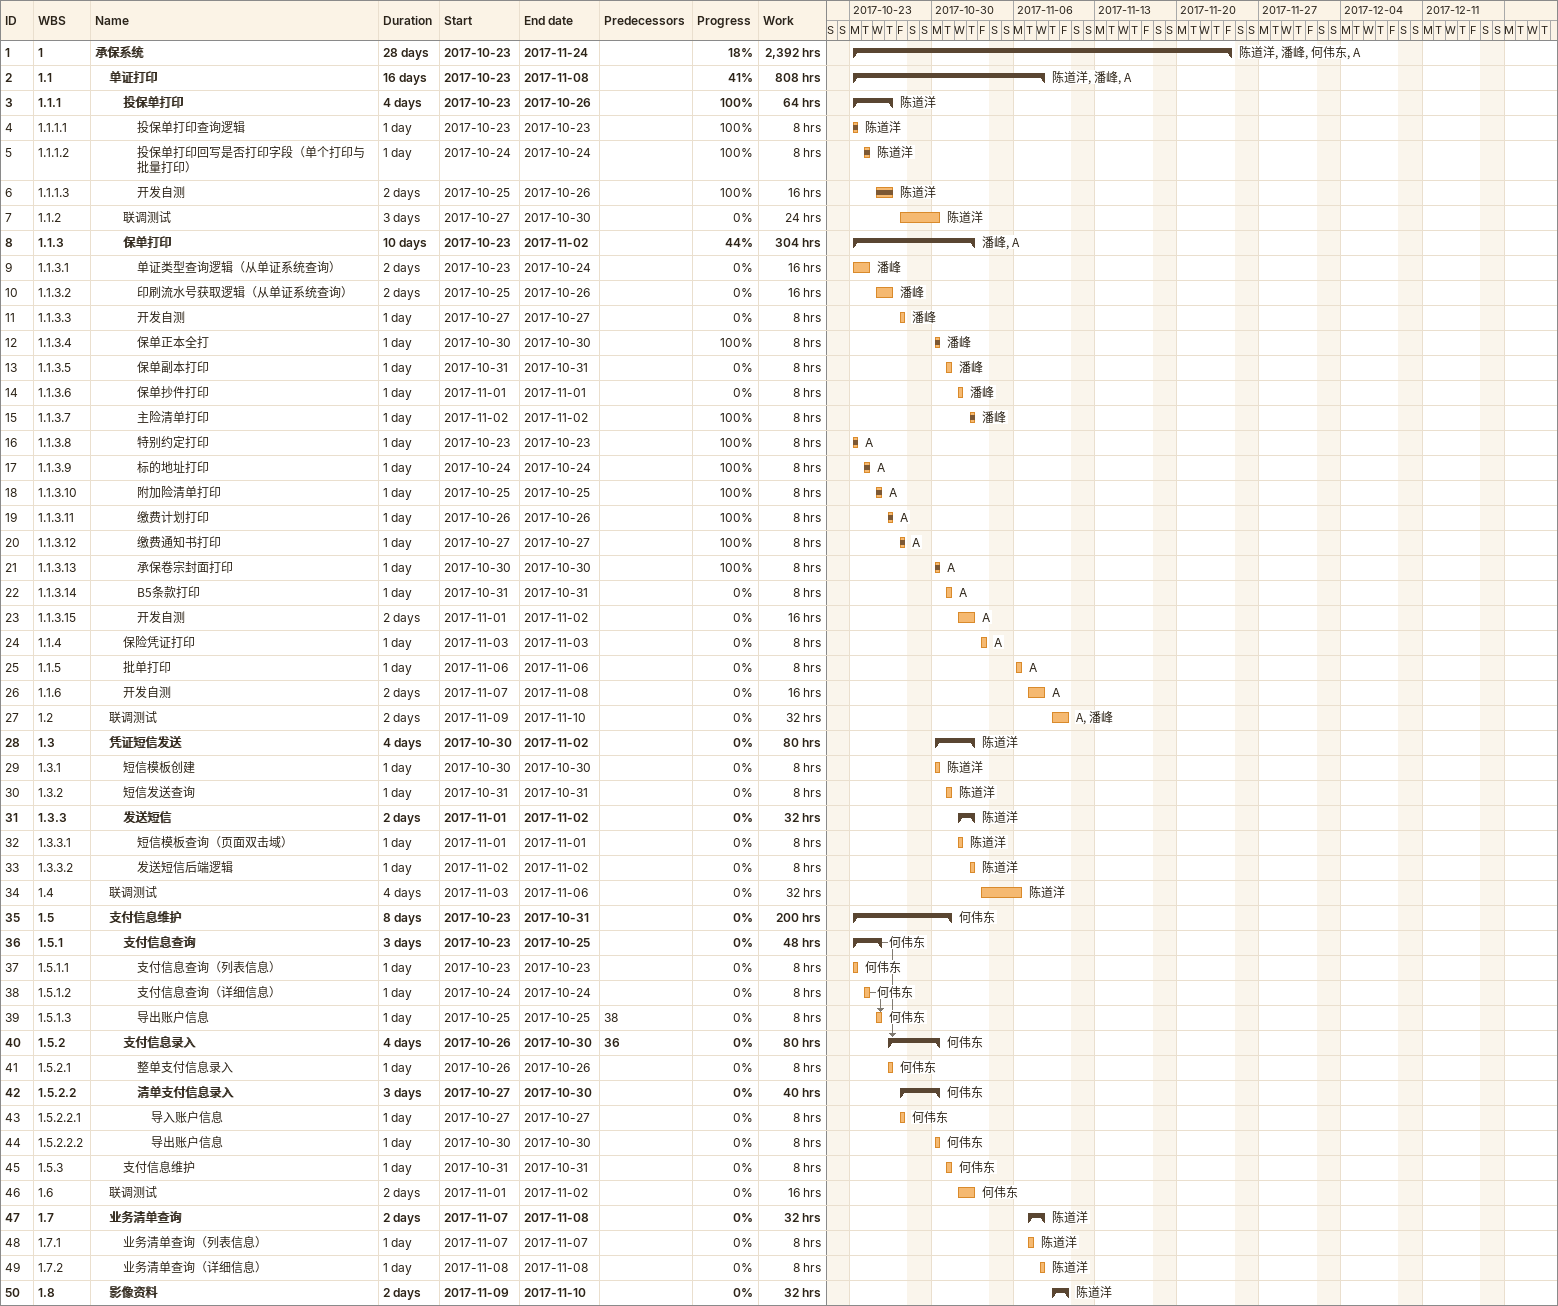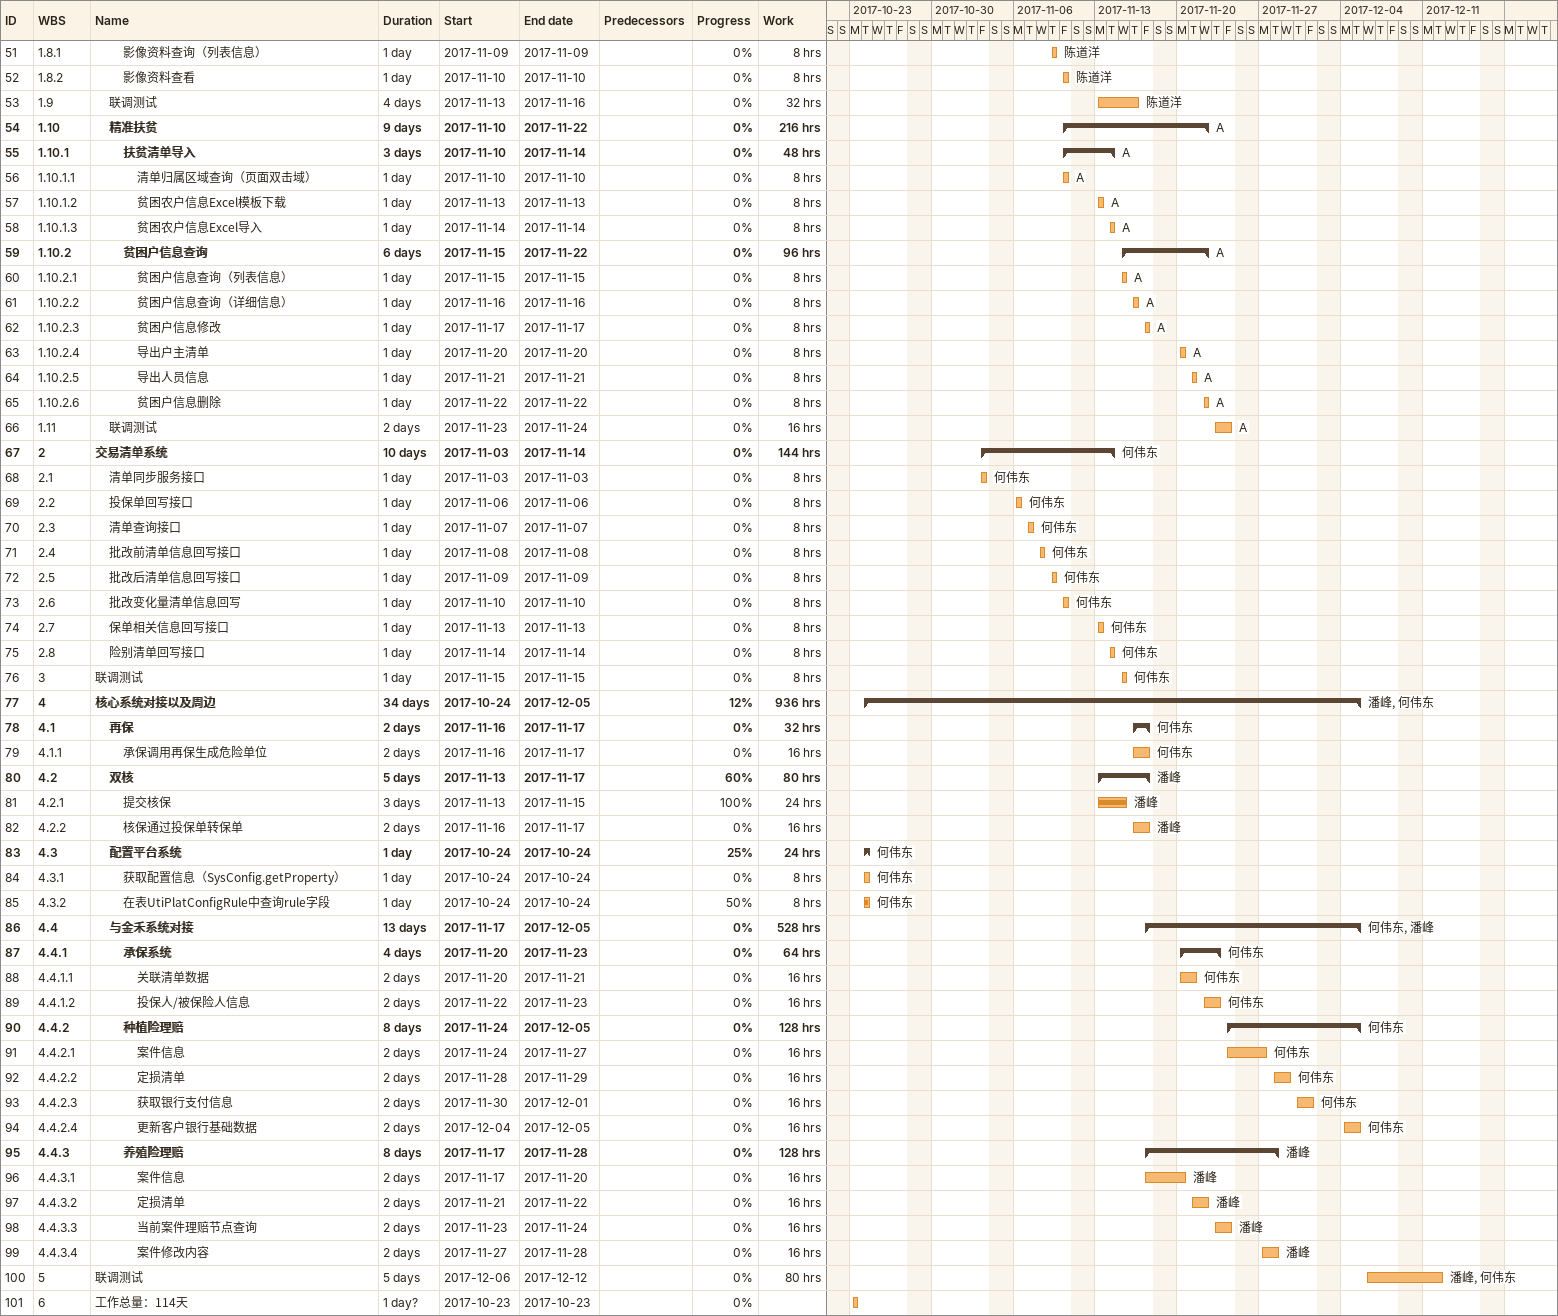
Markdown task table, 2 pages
| ID | WBS | Task | Duration | Start | Finish | Predecessors | Resources | % complete | Work (h) |
|---|---|---|---|---|---|---|---|---|---|
| 1 | 1 | **承保系统** | 28d | 2017-10-23 | 2017-11-24 |  | 陈道洋, 潘峰, 何伟东, A | 18 | 2392 |
| 2 | 1.1 | **单证打印** | 16d | 2017-10-23 | 2017-11-08 |  | 陈道洋, 潘峰, A | 41 | 808 |
| 3 | 1.1.1 | **投保单打印** | 4d | 2017-10-23 | 2017-10-26 |  | 陈道洋 | 100 | 64 |
| 4 | 1.1.1.1 | 投保单打印查询逻辑 | 1d | 2017-10-23 | 2017-10-23 |  | 陈道洋 | 100 | 8 |
| 5 | 1.1.1.2 | 投保单打印回写是否打印字段（单个打印与批量打印） | 1d | 2017-10-24 | 2017-10-24 |  | 陈道洋 | 100 | 8 |
| 6 | 1.1.1.3 | 开发自测 | 2d | 2017-10-25 | 2017-10-26 |  | 陈道洋 | 100 | 16 |
| 7 | 1.1.2 | 联调测试 | 3d | 2017-10-27 | 2017-10-30 |  | 陈道洋 | 0 | 24 |
| 8 | 1.1.3 | **保单打印** | 10d | 2017-10-23 | 2017-11-02 |  | 潘峰, A | 44 | 304 |
| 9 | 1.1.3.1 | 单证类型查询逻辑（从单证系统查询） | 2d | 2017-10-23 | 2017-10-24 |  | 潘峰 | 0 | 16 |
| 10 | 1.1.3.2 | 印刷流水号获取逻辑（从单证系统查询） | 2d | 2017-10-25 | 2017-10-26 |  | 潘峰 | 0 | 16 |
| 11 | 1.1.3.3 | 开发自测 | 1d | 2017-10-27 | 2017-10-27 |  | 潘峰 | 0 | 8 |
| 12 | 1.1.3.4 | 保单正本全打 | 1d | 2017-10-30 | 2017-10-30 |  | 潘峰 | 100 | 8 |
| 13 | 1.1.3.5 | 保单副本打印 | 1d | 2017-10-31 | 2017-10-31 |  | 潘峰 | 0 | 8 |
| 14 | 1.1.3.6 | 保单抄件打印 | 1d | 2017-11-01 | 2017-11-01 |  | 潘峰 | 0 | 8 |
| 15 | 1.1.3.7 | 主险清单打印 | 1d | 2017-11-02 | 2017-11-02 |  | 潘峰 | 100 | 8 |
| 16 | 1.1.3.8 | 特别约定打印 | 1d | 2017-10-23 | 2017-10-23 |  | A | 100 | 8 |
| 17 | 1.1.3.9 | 标的地址打印 | 1d | 2017-10-24 | 2017-10-24 |  | A | 100 | 8 |
| 18 | 1.1.3.10 | 附加险清单打印 | 1d | 2017-10-25 | 2017-10-25 |  | A | 100 | 8 |
| 19 | 1.1.3.11 | 缴费计划打印 | 1d | 2017-10-26 | 2017-10-26 |  | A | 100 | 8 |
| 20 | 1.1.3.12 | 缴费通知书打印 | 1d | 2017-10-27 | 2017-10-27 |  | A | 100 | 8 |
| 21 | 1.1.3.13 | 承保卷宗封面打印 | 1d | 2017-10-30 | 2017-10-30 |  | A | 100 | 8 |
| 22 | 1.1.3.14 | B5条款打印 | 1d | 2017-10-31 | 2017-10-31 |  | A | 0 | 8 |
| 23 | 1.1.3.15 | 开发自测 | 2d | 2017-11-01 | 2017-11-02 |  | A | 0 | 16 |
| 24 | 1.1.4 | 保险凭证打印 | 1d | 2017-11-03 | 2017-11-03 |  | A | 0 | 8 |
| 25 | 1.1.5 | 批单打印 | 1d | 2017-11-06 | 2017-11-06 |  | A | 0 | 8 |
| 26 | 1.1.6 | 开发自测 | 2d | 2017-11-07 | 2017-11-08 |  | A | 0 | 16 |
| 27 | 1.2 | 联调测试 | 2d | 2017-11-09 | 2017-11-10 |  | A, 潘峰 | 0 | 32 |
| 28 | 1.3 | **凭证短信发送** | 4d | 2017-10-30 | 2017-11-02 |  | 陈道洋 | 0 | 80 |
| 29 | 1.3.1 | 短信模板创建 | 1d | 2017-10-30 | 2017-10-30 |  | 陈道洋 | 0 | 8 |
| 30 | 1.3.2 | 短信发送查询 | 1d | 2017-10-31 | 2017-10-31 |  | 陈道洋 | 0 | 8 |
| 31 | 1.3.3 | **发送短信** | 2d | 2017-11-01 | 2017-11-02 |  | 陈道洋 | 0 | 32 |
| 32 | 1.3.3.1 | 短信模板查询（页面双击域） | 1d | 2017-11-01 | 2017-11-01 |  | 陈道洋 | 0 | 8 |
| 33 | 1.3.3.2 | 发送短信后端逻辑 | 1d | 2017-11-02 | 2017-11-02 |  | 陈道洋 | 0 | 8 |
| 34 | 1.4 | 联调测试 | 4d | 2017-11-03 | 2017-11-06 |  | 陈道洋 | 0 | 32 |
| 35 | 1.5 | **支付信息维护** | 8d | 2017-10-23 | 2017-10-31 |  | 何伟东 | 0 | 200 |
| 36 | 1.5.1 | **支付信息查询** | 3d | 2017-10-23 | 2017-10-25 |  | 何伟东 | 0 | 48 |
| 37 | 1.5.1.1 | 支付信息查询（列表信息） | 1d | 2017-10-23 | 2017-10-23 |  | 何伟东 | 0 | 8 |
| 38 | 1.5.1.2 | 支付信息查询（详细信息） | 1d | 2017-10-24 | 2017-10-24 |  | 何伟东 | 0 | 8 |
| 39 | 1.5.1.3 | 导出账户信息 | 1d | 2017-10-25 | 2017-10-25 | 38 | 何伟东 | 0 | 8 |
| 40 | 1.5.2 | **支付信息录入** | 4d | 2017-10-26 | 2017-10-30 | 36 | 何伟东 | 0 | 80 |
| 41 | 1.5.2.1 | 整单支付信息录入 | 1d | 2017-10-26 | 2017-10-26 |  | 何伟东 | 0 | 8 |
| 42 | 1.5.2.2 | **清单支付信息录入** | 3d | 2017-10-27 | 2017-10-30 |  | 何伟东 | 0 | 40 |
| 43 | 1.5.2.2.1 | 导入账户信息 | 1d | 2017-10-27 | 2017-10-27 |  | 何伟东 | 0 | 8 |
| 44 | 1.5.2.2.2 | 导出账户信息 | 1d | 2017-10-30 | 2017-10-30 |  | 何伟东 | 0 | 8 |
| 45 | 1.5.3 | 支付信息维护 | 1d | 2017-10-31 | 2017-10-31 |  | 何伟东 | 0 | 8 |
| 46 | 1.6 | 联调测试 | 2d | 2017-11-01 | 2017-11-02 |  | 何伟东 | 0 | 16 |
| 47 | 1.7 | **业务清单查询** | 2d | 2017-11-07 | 2017-11-08 |  | 陈道洋 | 0 | 32 |
| 48 | 1.7.1 | 业务清单查询（列表信息） | 1d | 2017-11-07 | 2017-11-07 |  | 陈道洋 | 0 | 8 |
| 49 | 1.7.2 | 业务清单查询（详细信息） | 1d | 2017-11-08 | 2017-11-08 |  | 陈道洋 | 0 | 8 |
| 50 | 1.8 | **影像资料** | 2d | 2017-11-09 | 2017-11-10 |  | 陈道洋 | 0 | 32 |
| 51 | 1.8.1 | 影像资料查询（列表信息） | 1d | 2017-11-09 | 2017-11-09 |  | 陈道洋 | 0 | 8 |
| 52 | 1.8.2 | 影像资料查看 | 1d | 2017-11-10 | 2017-11-10 |  | 陈道洋 | 0 | 8 |
| 53 | 1.9 | 联调测试 | 4d | 2017-11-13 | 2017-11-16 |  | 陈道洋 | 0 | 32 |
| 54 | 1.10 | **精准扶贫** | 9d | 2017-11-10 | 2017-11-22 |  | A | 0 | 216 |
| 55 | 1.10.1 | **扶贫清单导入** | 3d | 2017-11-10 | 2017-11-14 |  | A | 0 | 48 |
| 56 | 1.10.1.1 | 清单归属区域查询（页面双击域） | 1d | 2017-11-10 | 2017-11-10 |  | A | 0 | 8 |
| 57 | 1.10.1.2 | 贫困农户信息Excel模板下载 | 1d | 2017-11-13 | 2017-11-13 |  | A | 0 | 8 |
| 58 | 1.10.1.3 | 贫困农户信息Excel导入 | 1d | 2017-11-14 | 2017-11-14 |  | A | 0 | 8 |
| 59 | 1.10.2 | **贫困户信息查询** | 6d | 2017-11-15 | 2017-11-22 |  | A | 0 | 96 |
| 60 | 1.10.2.1 | 贫困户信息查询（列表信息） | 1d | 2017-11-15 | 2017-11-15 |  | A | 0 | 8 |
| 61 | 1.10.2.2 | 贫困户信息查询（详细信息） | 1d | 2017-11-16 | 2017-11-16 |  | A | 0 | 8 |
| 62 | 1.10.2.3 | 贫困户信息修改 | 1d | 2017-11-17 | 2017-11-17 |  | A | 0 | 8 |
| 63 | 1.10.2.4 | 导出户主清单 | 1d | 2017-11-20 | 2017-11-20 |  | A | 0 | 8 |
| 64 | 1.10.2.5 | 导出人员信息 | 1d | 2017-11-21 | 2017-11-21 |  | A | 0 | 8 |
| 65 | 1.10.2.6 | 贫困户信息删除 | 1d | 2017-11-22 | 2017-11-22 |  | A | 0 | 8 |
| 66 | 1.11 | 联调测试 | 2d | 2017-11-23 | 2017-11-24 |  | A | 0 | 16 |
| 67 | 2 | **交易清单系统** | 10d | 2017-11-03 | 2017-11-14 |  | 何伟东 | 0 | 144 |
| 68 | 2.1 | 清单同步服务接口 | 1d | 2017-11-03 | 2017-11-03 |  | 何伟东 | 0 | 8 |
| 69 | 2.2 | 投保单回写接口 | 1d | 2017-11-06 | 2017-11-06 |  | 何伟东 | 0 | 8 |
| 70 | 2.3 | 清单查询接口 | 1d | 2017-11-07 | 2017-11-07 |  | 何伟东 | 0 | 8 |
| 71 | 2.4 | 批改前清单信息回写接口 | 1d | 2017-11-08 | 2017-11-08 |  | 何伟东 | 0 | 8 |
| 72 | 2.5 | 批改后清单信息回写接口 | 1d | 2017-11-09 | 2017-11-09 |  | 何伟东 | 0 | 8 |
| 73 | 2.6 | 批改变化量清单信息回写 | 1d | 2017-11-10 | 2017-11-10 |  | 何伟东 | 0 | 8 |
| 74 | 2.7 | 保单相关信息回写接口 | 1d | 2017-11-13 | 2017-11-13 |  | 何伟东 | 0 | 8 |
| 75 | 2.8 | 险别清单回写接口 | 1d | 2017-11-14 | 2017-11-14 |  | 何伟东 | 0 | 8 |
| 76 | 3 | 联调测试 | 1d | 2017-11-15 | 2017-11-15 |  | 何伟东 | 0 | 8 |
| 77 | 4 | **核心系统对接以及周边** | 34d | 2017-10-24 | 2017-12-05 |  | 潘峰, 何伟东 | 12 | 936 |
| 78 | 4.1 | **再保** | 2d | 2017-11-16 | 2017-11-17 |  | 何伟东 | 0 | 32 |
| 79 | 4.1.1 | 承保调用再保生成危险单位 | 2d | 2017-11-16 | 2017-11-17 |  | 何伟东 | 0 | 16 |
| 80 | 4.2 | **双核** | 5d | 2017-11-13 | 2017-11-17 |  | 潘峰 | 60 | 80 |
| 81 | 4.2.1 | 提交核保 | 3d | 2017-11-13 | 2017-11-15 |  | 潘峰 | 100 | 24 |
| 82 | 4.2.2 | 核保通过投保单转保单 | 2d | 2017-11-16 | 2017-11-17 |  | 潘峰 | 0 | 16 |
| 83 | 4.3 | **配置平台系统** | 1d | 2017-10-24 | 2017-10-24 |  | 何伟东 | 25 | 24 |
| 84 | 4.3.1 | 获取配置信息（SysConfig.getProperty） | 1d | 2017-10-24 | 2017-10-24 |  | 何伟东 | 0 | 8 |
| 85 | 4.3.2 | 在表UtiPlatConfigRule中查询rule字段 | 1d | 2017-10-24 | 2017-10-24 |  | 何伟东 | 50 | 8 |
| 86 | 4.4 | **与金禾系统对接** | 13d | 2017-11-17 | 2017-12-05 |  | 何伟东, 潘峰 | 0 | 528 |
| 87 | 4.4.1 | **承保系统** | 4d | 2017-11-20 | 2017-11-23 |  | 何伟东 | 0 | 64 |
| 88 | 4.4.1.1 | 关联清单数据 | 2d | 2017-11-20 | 2017-11-21 |  | 何伟东 | 0 | 16 |
| 89 | 4.4.1.2 | 投保人/被保险人信息 | 2d | 2017-11-22 | 2017-11-23 |  | 何伟东 | 0 | 16 |
| 90 | 4.4.2 | **种植险理赔** | 8d | 2017-11-24 | 2017-12-05 |  | 何伟东 | 0 | 128 |
| 91 | 4.4.2.1 | 案件信息 | 2d | 2017-11-24 | 2017-11-27 |  | 何伟东 | 0 | 16 |
| 92 | 4.4.2.2 | 定损清单 | 2d | 2017-11-28 | 2017-11-29 |  | 何伟东 | 0 | 16 |
| 93 | 4.4.2.3 | 获取银行支付信息 | 2d | 2017-11-30 | 2017-12-01 |  | 何伟东 | 0 | 16 |
| 94 | 4.4.2.4 | 更新客户银行基础数据 | 2d | 2017-12-04 | 2017-12-05 |  | 何伟东 | 0 | 16 |
| 95 | 4.4.3 | **养殖险理赔** | 8d | 2017-11-17 | 2017-11-28 |  | 潘峰 | 0 | 128 |
| 96 | 4.4.3.1 | 案件信息 | 2d | 2017-11-17 | 2017-11-20 |  | 潘峰 | 0 | 16 |
| 97 | 4.4.3.2 | 定损清单 | 2d | 2017-11-21 | 2017-11-22 |  | 潘峰 | 0 | 16 |
| 98 | 4.4.3.3 | 当前案件理赔节点查询 | 2d | 2017-11-23 | 2017-11-24 |  | 潘峰 | 0 | 16 |
| 99 | 4.4.3.4 | 案件修改内容 | 2d | 2017-11-27 | 2017-11-28 |  | 潘峰 | 0 | 16 |
| 100 | 5 | 联调测试 | 5d | 2017-12-06 | 2017-12-12 |  | 潘峰, 何伟东 | 0 | 80 |
| 101 | 6 | 工作总量：114天 | 1d? | 2017-10-23 | 2017-10-23 |  |  | 0 |  |
